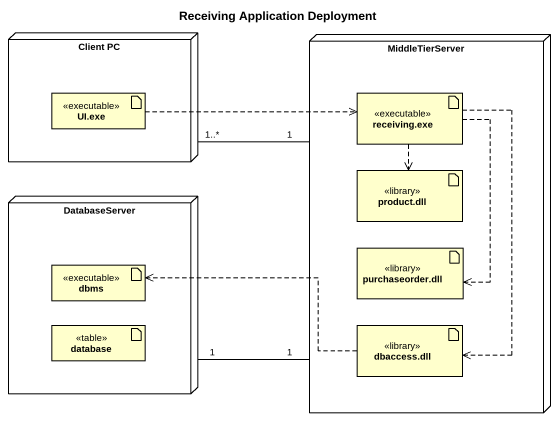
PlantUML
@startuml
title Receiving Application Deployment
node "Client PC" as Client_PC {
  artifact "UI.exe" as UI_exe <<executable>>
}
node MiddleTierServer {
  artifact "receiving.exe" as receiving_exe <<executable>>
  artifact "product.dll" as product_dll <<library>>
  artifact "purchaseorder.dll" as purchaseorder_dll <<library>>
  artifact "dbaccess.dll" as dbaccess_dll <<library>>
}
node DatabaseServer {
  artifact dbms <<executable>>
  artifact "database" as database_ <<table>>
}
MiddleTierServer "1" -left- "1..*" Client_PC
MiddleTierServer "1" -left- "1" DatabaseServer
UI_exe .right.> receiving_exe
receiving_exe ..> product_dll
receiving_exe ..> purchaseorder_dll
receiving_exe ..> dbaccess_dll
dbaccess_dll .left.> dbms
@enduml
